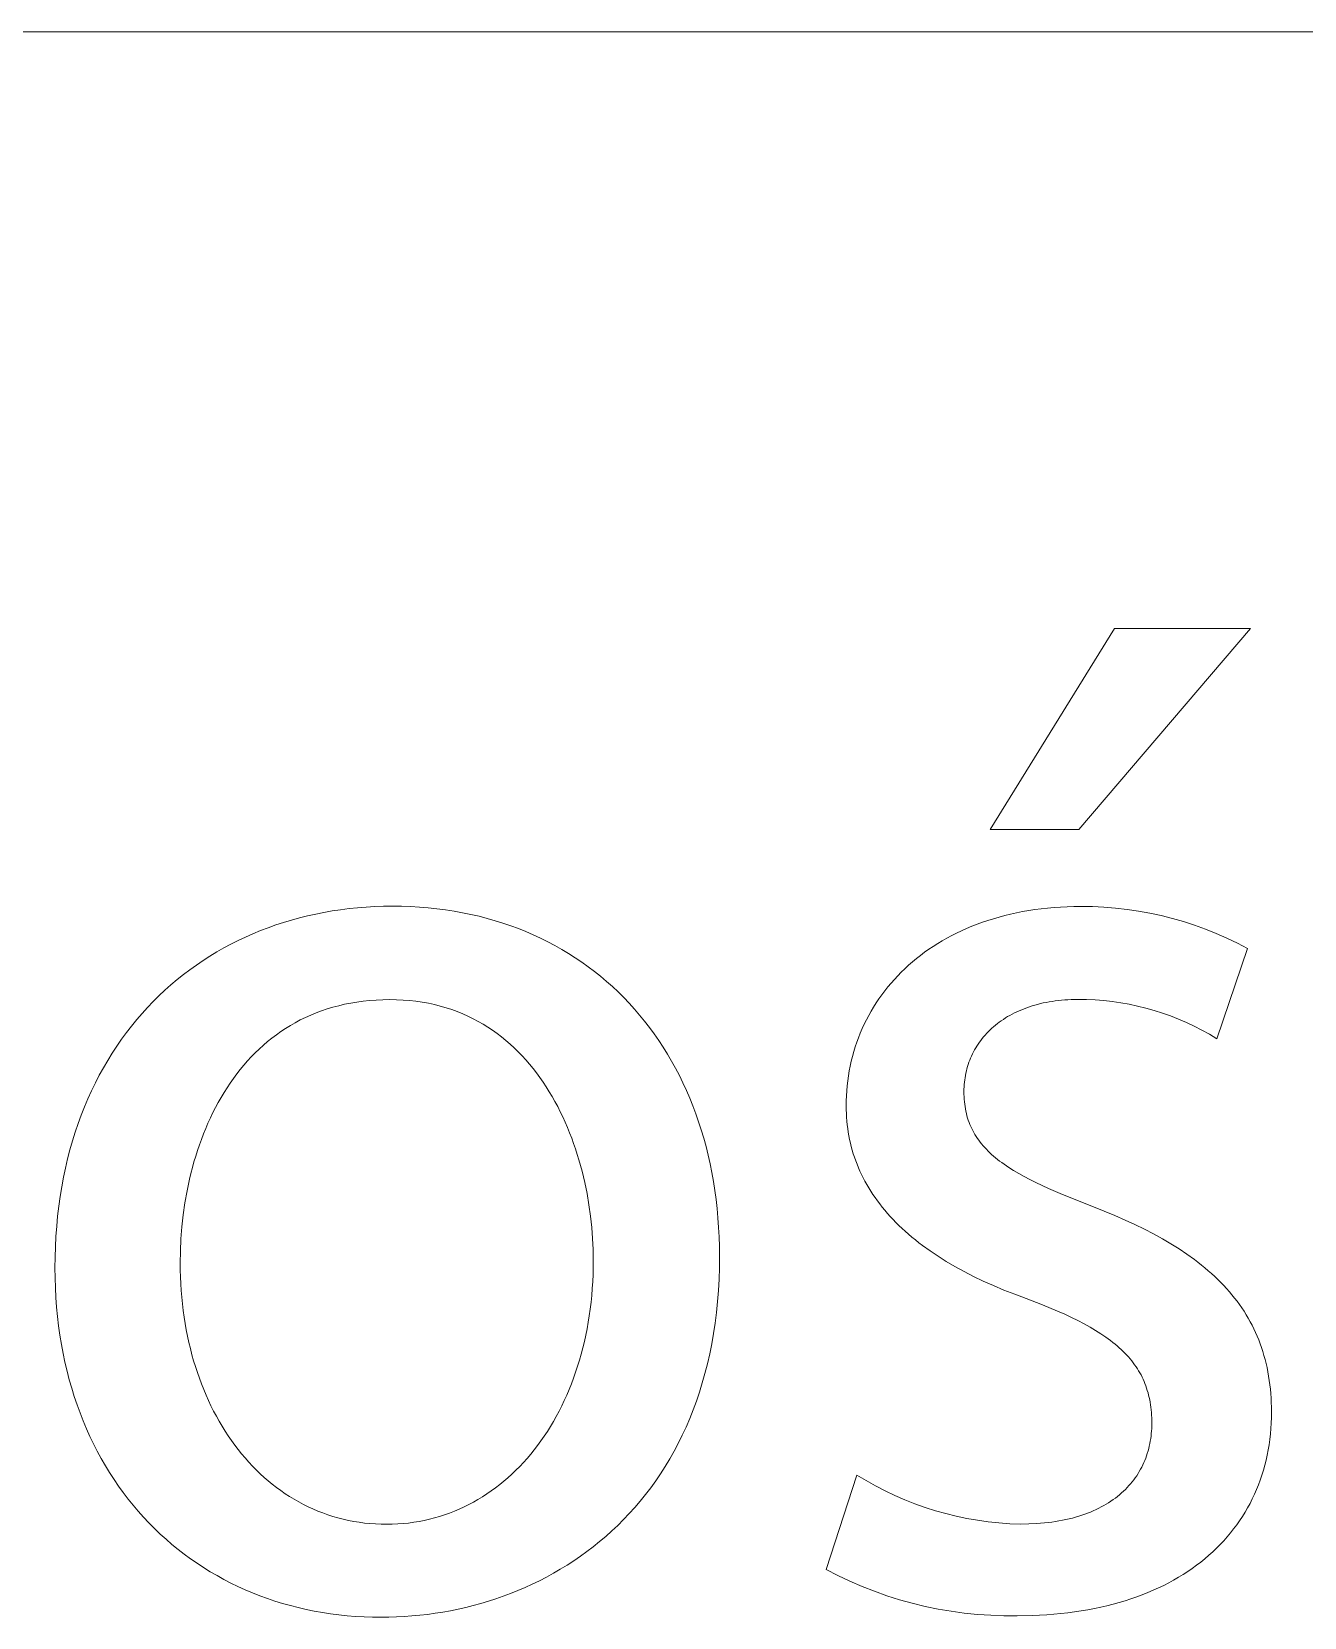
# Model space of a CAD drawing. Header units: millimetres. Extents: x -1519 to 3497, y -297 to 3208.
# Drawn here: x 2236.3 to 2281.8, y -213.3 to -156.6 of the extents above; entities that cross this region are included whole.
import ezdxf

# ---------------------------------------------------------------- set-up
doc = ezdxf.new("R2010")
doc.units = ezdxf.units.MM
doc.header["$MEASUREMENT"] = 0
doc.layers.add('Domyślny', color=7, linetype='Continuous', true_color=0x000000)

msp = doc.modelspace()

# ---------------------------------------------------------------- linework, layer by layer
at = {"layer": 'Domyślny', "color": 18, "lineweight": 15, "true_color": 0x000000}
for p, q in [((1601.477, -156.6), (3492.387, -156.6)), ((2270.571, -185.118), (2275.015, -177.936)), ((2279.876, -177.936), (2273.745, -185.118)), ((2275.015, -177.936), (2279.876, -177.936)), ((2273.745, -185.118), (2270.571, -185.118)), ((2246.175, -188.209), (2246.467, -188.144)), ((2246.467, -188.144), (2246.761, -188.085)), ((2246.761, -188.085), (2247.058, -188.034)), ((2247.058, -188.034), (2247.358, -187.989)), ((2247.358, -187.989), (2247.66, -187.951)), ((2247.66, -187.951), (2247.965, -187.92)), ((2247.965, -187.92), (2248.272, -187.896)), ((2248.272, -187.896), (2248.582, -187.878)), ((2248.582, -187.878), (2248.894, -187.868)), ((2248.894, -187.868), (2249.207, -187.864)), ((2249.207, -187.864), (2249.533, -187.868)), ((2249.533, -187.868), (2249.855, -187.879)), ((2249.855, -187.879), (2250.174, -187.897)), ((2250.174, -187.897), (2250.489, -187.923)), ((2250.489, -187.923), (2250.801, -187.956)), ((2250.801, -187.956), (2251.109, -187.996)), ((2251.109, -187.996), (2251.414, -188.043)), ((2251.414, -188.043), (2251.714, -188.097)), ((2251.714, -188.097), (2252.011, -188.158)), ((2252.011, -188.158), (2252.304, -188.226)), ((2270.892, -188.252), (2271.097, -188.198)), ((2271.097, -188.198), (2271.305, -188.147)), ((2271.305, -188.147), (2271.517, -188.101)), ((2271.517, -188.101), (2271.732, -188.059)), ((2271.732, -188.059), (2271.951, -188.02)), ((2271.951, -188.02), (2272.172, -187.987)), ((2272.172, -187.987), (2272.397, -187.957)), ((2272.397, -187.957), (2272.625, -187.932)), ((2272.625, -187.932), (2272.856, -187.911)), ((2272.856, -187.911), (2273.091, -187.895)), ((2273.091, -187.895), (2273.328, -187.884)), ((2273.328, -187.884), (2273.568, -187.877)), ((2273.568, -187.877), (2273.812, -187.874)), ((2273.812, -187.874), (2274.226, -187.879)), ((2274.226, -187.879), (2274.64, -187.898)), ((2274.64, -187.898), (2275.053, -187.931)), ((2275.053, -187.931), (2275.465, -187.977)), ((2275.465, -187.977), (2275.875, -188.038)), ((2275.875, -188.038), (2276.283, -188.112)), ((2276.283, -188.112), (2276.688, -188.2)), ((2276.688, -188.2), (2277.089, -188.301)), ((2244.221, -188.849), (2244.49, -188.738)), ((2244.49, -188.738), (2244.763, -188.634)), ((2244.763, -188.634), (2245.039, -188.535)), ((2245.039, -188.535), (2245.318, -188.444)), ((2245.318, -188.444), (2245.601, -188.359)), ((2245.601, -188.359), (2245.886, -188.281)), ((2245.886, -188.281), (2246.175, -188.209)), ((2252.304, -188.226), (2252.594, -188.3)), ((2252.594, -188.3), (2252.879, -188.382)), ((2252.879, -188.382), (2253.16, -188.47)), ((2253.16, -188.47), (2253.438, -188.565)), ((2253.438, -188.565), (2253.711, -188.666)), ((2253.711, -188.666), (2253.98, -188.774)), ((2269.373, -188.826), (2269.55, -188.741)), ((2269.55, -188.741), (2269.732, -188.66)), ((2269.732, -188.66), (2269.916, -188.583)), ((2269.916, -188.583), (2270.105, -188.509)), ((2270.105, -188.509), (2270.296, -188.439)), ((2270.296, -188.439), (2270.491, -188.373)), ((2270.491, -188.373), (2270.69, -188.311)), ((2270.69, -188.311), (2270.892, -188.252)), ((2277.089, -188.301), (2277.487, -188.416)), ((2277.487, -188.416), (2277.881, -188.544)), ((2277.881, -188.544), (2278.271, -188.685)), ((2278.271, -188.685), (2278.656, -188.839)), ((2243.18, -189.358), (2243.435, -189.221)), ((2243.435, -189.221), (2243.693, -189.091)), ((2243.693, -189.091), (2243.955, -188.967)), ((2243.955, -188.967), (2244.221, -188.849)), ((2253.98, -188.774), (2254.245, -188.888)), ((2254.245, -188.888), (2254.505, -189.009)), ((2254.505, -189.009), (2254.761, -189.136)), ((2254.761, -189.136), (2255.013, -189.269)), ((2255.013, -189.269), (2255.26, -189.408)), ((2268.382, -189.405), (2268.538, -189.3)), ((2268.538, -189.3), (2268.698, -189.199)), ((2268.698, -189.199), (2268.861, -189.1)), ((2268.861, -189.1), (2269.028, -189.006)), ((2269.028, -189.006), (2269.199, -188.914)), ((2269.199, -188.914), (2269.373, -188.826)), ((2278.656, -188.839), (2279.035, -189.006)), ((2279.035, -189.006), (2279.408, -189.186)), ((2279.408, -189.186), (2279.775, -189.378)), ((2242.202, -189.968), (2242.44, -189.806)), ((2242.44, -189.806), (2242.683, -189.65)), ((2242.683, -189.65), (2242.929, -189.501)), ((2242.929, -189.501), (2243.18, -189.358)), ((2255.26, -189.408), (2255.503, -189.554)), ((2255.503, -189.554), (2255.742, -189.705)), ((2255.742, -189.705), (2255.975, -189.863)), ((2255.975, -189.863), (2256.204, -190.027)), ((2267.659, -189.975), (2267.796, -189.855)), ((2267.796, -189.855), (2267.937, -189.738)), ((2267.937, -189.738), (2268.082, -189.624)), ((2268.082, -189.624), (2268.23, -189.513)), ((2268.23, -189.513), (2268.382, -189.405)), ((2279.775, -189.378), (2278.673, -192.602)), ((2241.513, -190.49), (2241.738, -190.31)), ((2241.738, -190.31), (2241.968, -190.136)), ((2241.968, -190.136), (2242.202, -189.968)), ((2256.204, -190.027), (2256.429, -190.196)), ((2256.429, -190.196), (2256.648, -190.371)), ((2256.648, -190.371), (2256.863, -190.552)), ((2267.149, -190.483), (2267.27, -190.352)), ((2267.27, -190.352), (2267.396, -190.223)), ((2267.396, -190.223), (2267.525, -190.098)), ((2267.525, -190.098), (2267.659, -189.975)), ((2240.865, -191.067), (2241.077, -190.869)), ((2241.077, -190.869), (2241.293, -190.676)), ((2241.293, -190.676), (2241.513, -190.49)), ((2256.863, -190.552), (2257.072, -190.739)), ((2257.072, -190.739), (2257.277, -190.931)), ((2257.277, -190.931), (2257.477, -191.129)), ((2266.599, -191.176), (2266.701, -191.032)), ((2266.701, -191.032), (2266.807, -190.891)), ((2266.807, -190.891), (2266.917, -190.752)), ((2266.917, -190.752), (2267.031, -190.616)), ((2267.031, -190.616), (2267.149, -190.483)), ((2240.261, -191.699), (2240.458, -191.482)), ((2240.458, -191.482), (2240.659, -191.272)), ((2240.659, -191.272), (2240.865, -191.067)), ((2246.877, -191.538), (2246.677, -191.606)), ((2247.081, -191.477), (2246.877, -191.538)), ((2247.289, -191.421), (2247.081, -191.477)), ((2247.502, -191.371), (2247.289, -191.421)), ((2247.718, -191.328), (2247.502, -191.371)), ((2247.939, -191.291), (2247.718, -191.328)), ((2248.164, -191.26), (2247.939, -191.291)), ((2248.393, -191.236), (2248.164, -191.26)), ((2248.627, -191.219), (2248.393, -191.236)), ((2248.865, -191.209), (2248.627, -191.219)), ((2249.107, -191.205), (2248.865, -191.209)), ((2249.35, -191.209), (2249.107, -191.205)), ((2249.588, -191.22), (2249.35, -191.209)), ((2249.821, -191.239), (2249.588, -191.22)), ((2250.05, -191.265), (2249.821, -191.239)), ((2250.275, -191.297), (2250.05, -191.265)), ((2250.495, -191.337), (2250.275, -191.297)), ((2250.71, -191.384), (2250.495, -191.337)), ((2250.921, -191.437), (2250.71, -191.384)), ((2251.128, -191.497), (2250.921, -191.437)), ((2251.33, -191.563), (2251.128, -191.497)), ((2251.527, -191.635), (2251.33, -191.563)), ((2257.477, -191.129), (2257.672, -191.332)), ((2257.672, -191.332), (2257.862, -191.541)), ((2257.862, -191.541), (2258.046, -191.755)), ((2266.318, -191.621), (2266.408, -191.47)), ((2266.408, -191.47), (2266.502, -191.322)), ((2266.502, -191.322), (2266.599, -191.176)), ((2271.612, -191.602), (2271.525, -191.641)), ((2271.7, -191.564), (2271.612, -191.602)), ((2271.79, -191.528), (2271.7, -191.564)), ((2271.882, -191.494), (2271.79, -191.528)), ((2271.976, -191.461), (2271.882, -191.494)), ((2272.071, -191.43), (2271.976, -191.461)), ((2272.168, -191.401), (2272.071, -191.43)), ((2272.267, -191.374), (2272.168, -191.401)), ((2272.368, -191.349), (2272.267, -191.374)), ((2272.471, -191.325), (2272.368, -191.349)), ((2272.575, -191.304), (2272.471, -191.325)), ((2272.681, -191.284), (2272.575, -191.304)), ((2272.789, -191.266), (2272.681, -191.284)), ((2272.898, -191.251), (2272.789, -191.266)), ((2273.009, -191.237), (2272.898, -191.251)), ((2273.122, -191.225), (2273.009, -191.237)), ((2273.237, -191.216), (2273.122, -191.225)), ((2273.353, -191.208), (2273.237, -191.216)), ((2273.471, -191.203), (2273.353, -191.208)), ((2273.59, -191.199), (2273.471, -191.203)), ((2273.712, -191.198), (2273.59, -191.199)), ((2274.019, -191.202), (2273.712, -191.198)), ((2274.326, -191.215), (2274.019, -191.202)), ((2274.632, -191.239), (2274.326, -191.215)), ((2274.938, -191.273), (2274.632, -191.239)), ((2275.242, -191.317), (2274.938, -191.273)), ((2275.545, -191.371), (2275.242, -191.317)), ((2275.845, -191.434), (2275.545, -191.371)), ((2276.143, -191.508), (2275.845, -191.434)), ((2276.439, -191.592), (2276.143, -191.508)), ((2276.732, -191.685), (2276.439, -191.592)), ((2239.703, -192.383), (2239.883, -192.149)), ((2239.883, -192.149), (2240.07, -191.921)), ((2240.07, -191.921), (2240.261, -191.699)), ((2245.564, -192.129), (2245.393, -192.235)), ((2245.739, -192.029), (2245.564, -192.129)), ((2245.918, -191.933), (2245.739, -192.029)), ((2246.102, -191.843), (2245.918, -191.933)), ((2246.29, -191.759), (2246.102, -191.843)), ((2246.481, -191.679), (2246.29, -191.759)), ((2246.677, -191.606), (2246.481, -191.679)), ((2251.721, -191.713), (2251.527, -191.635)), ((2251.91, -191.797), (2251.721, -191.713)), ((2252.094, -191.887), (2251.91, -191.797)), ((2252.275, -191.983), (2252.094, -191.887)), ((2252.451, -192.084), (2252.275, -191.983)), ((2252.623, -192.19), (2252.451, -192.084)), ((2258.046, -191.755), (2258.225, -191.975)), ((2258.225, -191.975), (2258.399, -192.2)), ((2266.002, -192.243), (2266.075, -192.085)), ((2266.075, -192.085), (2266.152, -191.928)), ((2266.152, -191.928), (2266.233, -191.773)), ((2266.233, -191.773), (2266.318, -191.621)), ((2270.763, -192.118), (2270.697, -192.173)), ((2270.831, -192.064), (2270.763, -192.118)), ((2270.9, -192.011), (2270.831, -192.064)), ((2270.972, -191.96), (2270.9, -192.011)), ((2271.045, -191.91), (2270.972, -191.96)), ((2271.121, -191.861), (2271.045, -191.91)), ((2271.198, -191.814), (2271.121, -191.861)), ((2271.277, -191.768), (2271.198, -191.814)), ((2271.358, -191.724), (2271.277, -191.768)), ((2271.441, -191.682), (2271.358, -191.724)), ((2271.525, -191.641), (2271.441, -191.682)), ((2277.021, -191.788), (2276.732, -191.685)), ((2277.307, -191.901), (2277.021, -191.788)), ((2277.589, -192.023), (2277.307, -191.901)), ((2277.867, -192.154), (2277.589, -192.023)), ((2278.141, -192.294), (2277.867, -192.154)), ((2239.357, -192.869), (2239.527, -192.623)), ((2239.527, -192.623), (2239.703, -192.383)), ((2244.748, -192.707), (2244.596, -192.836)), ((2244.903, -192.582), (2244.748, -192.707)), ((2245.062, -192.462), (2244.903, -192.582)), ((2245.225, -192.346), (2245.062, -192.462)), ((2245.393, -192.235), (2245.225, -192.346)), ((2252.79, -192.301), (2252.623, -192.19)), ((2252.954, -192.418), (2252.79, -192.301)), ((2253.113, -192.539), (2252.954, -192.418)), ((2253.268, -192.665), (2253.113, -192.539)), ((2253.419, -192.796), (2253.268, -192.665)), ((2258.399, -192.2), (2258.568, -192.43)), ((2258.568, -192.43), (2258.731, -192.665)), ((2258.731, -192.665), (2258.889, -192.905)), ((2265.753, -192.897), (2265.808, -192.731)), ((2265.808, -192.731), (2265.869, -192.567)), ((2265.869, -192.567), (2265.933, -192.404)), ((2265.933, -192.404), (2266.002, -192.243)), ((2270.19, -192.729), (2270.144, -192.796)), ((2270.239, -192.662), (2270.19, -192.729)), ((2270.289, -192.597), (2270.239, -192.662)), ((2270.341, -192.533), (2270.289, -192.597)), ((2270.396, -192.47), (2270.341, -192.533)), ((2270.452, -192.408), (2270.396, -192.47)), ((2270.51, -192.348), (2270.452, -192.408)), ((2270.571, -192.288), (2270.51, -192.348)), ((2270.633, -192.23), (2270.571, -192.288)), ((2270.697, -192.173), (2270.633, -192.23)), ((2278.409, -192.443), (2278.141, -192.294)), ((2278.673, -192.602), (2278.409, -192.443)), ((2239.034, -193.377), (2239.192, -193.12)), ((2239.192, -193.12), (2239.357, -192.869)), ((2244.166, -193.251), (2244.031, -193.397)), ((2244.306, -193.109), (2244.166, -193.251)), ((2244.449, -192.97), (2244.306, -193.109)), ((2244.596, -192.836), (2244.449, -192.97)), ((2253.566, -192.931), (2253.419, -192.796)), ((2253.709, -193.071), (2253.566, -192.931)), ((2253.848, -193.214), (2253.709, -193.071)), ((2253.983, -193.362), (2253.848, -193.214)), ((2258.889, -192.905), (2259.041, -193.15)), ((2259.041, -193.15), (2259.188, -193.4)), ((2265.611, -193.406), (2265.654, -193.235)), ((2265.654, -193.235), (2265.701, -193.065)), ((2265.701, -193.065), (2265.753, -192.897)), ((2269.874, -193.295), (2269.844, -193.37)), ((2269.906, -193.221), (2269.874, -193.295)), ((2269.941, -193.148), (2269.906, -193.221)), ((2269.977, -193.076), (2269.941, -193.148)), ((2270.016, -193.004), (2269.977, -193.076)), ((2270.057, -192.934), (2270.016, -193.004)), ((2270.099, -192.864), (2270.057, -192.934)), ((2270.144, -192.796), (2270.099, -192.864)), ((2238.733, -193.908), (2238.88, -193.64)), ((2238.88, -193.64), (2239.034, -193.377)), ((2243.647, -193.86), (2243.527, -194.022)), ((2243.771, -193.702), (2243.647, -193.86)), ((2243.899, -193.548), (2243.771, -193.702)), ((2244.031, -193.397), (2243.899, -193.548)), ((2254.114, -193.514), (2253.983, -193.362)), ((2254.24, -193.669), (2254.114, -193.514)), ((2254.363, -193.828), (2254.24, -193.669)), ((2254.483, -193.99), (2254.363, -193.828)), ((2259.188, -193.4), (2259.329, -193.655)), ((2259.329, -193.655), (2259.465, -193.915)), ((2265.509, -193.928), (2265.539, -193.752)), ((2265.539, -193.752), (2265.573, -193.578)), ((2265.573, -193.578), (2265.611, -193.406)), ((2269.704, -193.834), (2269.688, -193.914)), ((2269.722, -193.755), (2269.704, -193.834)), ((2269.742, -193.677), (2269.722, -193.755)), ((2269.765, -193.599), (2269.742, -193.677)), ((2269.789, -193.522), (2269.765, -193.599)), ((2269.815, -193.445), (2269.789, -193.522)), ((2269.844, -193.37), (2269.815, -193.445)), ((2238.456, -194.462), (2238.592, -194.182)), ((2238.592, -194.182), (2238.733, -193.908)), ((2243.299, -194.355), (2243.19, -194.527)), ((2243.411, -194.187), (2243.299, -194.355)), ((2243.527, -194.022), (2243.411, -194.187)), ((2254.598, -194.156), (2254.483, -193.99)), ((2254.709, -194.325), (2254.598, -194.156)), ((2254.817, -194.496), (2254.709, -194.325)), ((2259.465, -193.915), (2259.594, -194.18)), ((2259.594, -194.18), (2259.718, -194.449)), ((2265.447, -194.462), (2265.463, -194.283)), ((2265.463, -194.283), (2265.484, -194.105)), ((2265.484, -194.105), (2265.509, -193.928)), ((2269.637, -194.405), (2269.636, -194.489)), ((2269.64, -194.322), (2269.637, -194.405)), ((2269.646, -194.24), (2269.64, -194.322)), ((2269.653, -194.158), (2269.646, -194.24)), ((2269.663, -194.076), (2269.653, -194.158)), ((2269.675, -193.995), (2269.663, -194.076)), ((2269.688, -193.914), (2269.675, -193.995)), ((2238.204, -195.038), (2238.327, -194.747)), ((2238.327, -194.747), (2238.456, -194.462)), ((2242.984, -194.88), (2242.887, -195.06)), ((2243.085, -194.702), (2242.984, -194.88)), ((2243.19, -194.527), (2243.085, -194.702)), ((2254.92, -194.671), (2254.817, -194.496)), ((2255.02, -194.848), (2254.92, -194.671)), ((2255.116, -195.028), (2255.02, -194.848)), ((2259.718, -194.449), (2259.836, -194.723)), ((2259.836, -194.723), (2259.949, -195.002)), ((2259.949, -195.002), (2260.055, -195.285)), ((2265.427, -195.007), (2265.429, -194.824)), ((2265.429, -194.824), (2265.436, -194.643)), ((2265.436, -194.643), (2265.447, -194.462)), ((2269.636, -194.489), (2269.637, -194.583)), ((2269.637, -194.583), (2269.64, -194.675)), ((2269.64, -194.675), (2269.646, -194.766)), ((2269.646, -194.766), (2269.653, -194.855)), ((2269.653, -194.855), (2269.663, -194.943)), ((2269.663, -194.943), (2269.675, -195.029)), ((2237.977, -195.636), (2238.087, -195.334)), ((2238.087, -195.334), (2238.204, -195.038)), ((2242.703, -195.43), (2242.617, -195.619)), ((2242.793, -195.244), (2242.703, -195.43)), ((2242.887, -195.06), (2242.793, -195.244)), ((2255.209, -195.211), (2255.116, -195.028)), ((2255.298, -195.395), (2255.209, -195.211)), ((2255.383, -195.582), (2255.298, -195.395)), ((2260.055, -195.285), (2260.155, -195.572)), ((2260.155, -195.572), (2260.249, -195.864)), ((2265.428, -195.143), (2265.427, -195.007)), ((2265.433, -195.278), (2265.428, -195.143)), ((2265.44, -195.412), (2265.433, -195.278)), ((2265.451, -195.546), (2265.44, -195.412)), ((2265.464, -195.679), (2265.451, -195.546)), ((2269.675, -195.029), (2269.689, -195.114)), ((2269.689, -195.114), (2269.705, -195.197)), ((2269.705, -195.197), (2269.724, -195.279)), ((2269.724, -195.279), (2269.745, -195.36)), ((2269.745, -195.36), (2269.767, -195.439)), ((2269.767, -195.439), (2269.793, -195.517)), ((2269.793, -195.517), (2269.82, -195.594)), ((2237.775, -196.255), (2237.873, -195.943)), ((2237.873, -195.943), (2237.977, -195.636)), ((2242.456, -196.004), (2242.381, -196.2)), ((2242.535, -195.811), (2242.456, -196.004)), ((2242.617, -195.619), (2242.535, -195.811)), ((2255.464, -195.771), (2255.383, -195.582)), ((2255.542, -195.962), (2255.464, -195.771)), ((2255.616, -196.154), (2255.542, -195.962)), ((2260.249, -195.864), (2260.337, -196.16)), ((2265.481, -195.811), (2265.464, -195.679)), ((2265.501, -195.943), (2265.481, -195.811)), ((2265.524, -196.073), (2265.501, -195.943)), ((2265.549, -196.203), (2265.524, -196.073)), ((2269.82, -195.594), (2269.849, -195.67)), ((2269.849, -195.67), (2269.881, -195.744)), ((2269.881, -195.744), (2269.915, -195.817)), ((2269.915, -195.817), (2269.951, -195.889)), ((2269.951, -195.889), (2269.99, -195.96)), ((2269.99, -195.96), (2270.03, -196.03)), ((2270.03, -196.03), (2270.073, -196.099)), ((2270.073, -196.099), (2270.119, -196.167)), ((2237.601, -196.896), (2237.685, -196.573)), ((2237.685, -196.573), (2237.775, -196.255)), ((2242.242, -196.598), (2242.178, -196.8)), ((2242.31, -196.398), (2242.242, -196.598)), ((2242.381, -196.2), (2242.31, -196.398)), ((2255.687, -196.348), (2255.616, -196.154)), ((2255.754, -196.543), (2255.687, -196.348)), ((2255.817, -196.74), (2255.754, -196.543)), ((2260.337, -196.16), (2260.419, -196.461)), ((2260.419, -196.461), (2260.495, -196.765)), ((2265.578, -196.332), (2265.549, -196.203)), ((2265.61, -196.461), (2265.578, -196.332)), ((2265.645, -196.588), (2265.61, -196.461)), ((2265.683, -196.715), (2265.645, -196.588)), ((2270.119, -196.167), (2270.166, -196.234)), ((2270.166, -196.234), (2270.216, -196.3)), ((2270.216, -196.3), (2270.268, -196.366)), ((2270.268, -196.366), (2270.322, -196.43)), ((2270.322, -196.43), (2270.378, -196.493)), ((2270.378, -196.493), (2270.437, -196.556)), ((2270.437, -196.556), (2270.498, -196.618)), ((2270.498, -196.618), (2270.562, -196.679)), ((2270.562, -196.679), (2270.627, -196.74)), ((2237.453, -197.558), (2237.523, -197.225)), ((2237.523, -197.225), (2237.601, -196.896)), ((2242.06, -197.209), (2242.007, -197.416)), ((2242.117, -197.004), (2242.06, -197.209)), ((2242.178, -196.8), (2242.117, -197.004)), ((2255.877, -196.938), (2255.817, -196.74)), ((2255.987, -197.336), (2255.877, -196.938)), ((2260.495, -196.765), (2260.564, -197.074)), ((2260.564, -197.074), (2260.627, -197.387)), ((2265.724, -196.841), (2265.683, -196.715)), ((2265.769, -196.966), (2265.724, -196.841)), ((2265.816, -197.09), (2265.769, -196.966)), ((2265.867, -197.213), (2265.816, -197.09)), ((2265.92, -197.336), (2265.867, -197.213)), ((2270.627, -196.74), (2270.695, -196.8)), ((2270.695, -196.8), (2270.766, -196.859)), ((2270.766, -196.859), (2270.838, -196.918)), ((2270.838, -196.918), (2270.913, -196.976)), ((2270.913, -196.976), (2270.99, -197.033)), ((2270.99, -197.033), (2271.07, -197.09)), ((2271.07, -197.09), (2271.236, -197.203)), ((2271.236, -197.203), (2271.412, -197.314)), ((2237.39, -197.897), (2237.453, -197.558)), ((2241.957, -197.624), (2241.868, -198.045)), ((2242.007, -197.416), (2241.957, -197.624)), ((2256.083, -197.737), (2255.987, -197.336)), ((2256.166, -198.14), (2256.083, -197.737)), ((2260.627, -197.387), (2260.684, -197.704)), ((2260.684, -197.704), (2260.734, -198.025)), ((2265.977, -197.457), (2265.92, -197.336)), ((2266.037, -197.578), (2265.977, -197.457)), ((2266.1, -197.698), (2266.037, -197.578)), ((2266.166, -197.817), (2266.1, -197.698)), ((2266.235, -197.935), (2266.166, -197.817)), ((2271.412, -197.314), (2271.597, -197.424)), ((2271.597, -197.424), (2271.791, -197.532)), ((2271.791, -197.532), (2271.995, -197.64)), ((2271.995, -197.64), (2272.208, -197.747)), ((2272.208, -197.747), (2272.664, -197.961)), ((2237.285, -198.591), (2237.334, -198.241)), ((2237.334, -198.241), (2237.39, -197.897)), ((2241.868, -198.045), (2241.793, -198.469)), ((2256.235, -198.543), (2256.166, -198.14)), ((2260.734, -198.025), (2260.778, -198.349)), ((2260.778, -198.349), (2260.815, -198.678)), ((2266.308, -198.052), (2266.235, -197.935)), ((2266.383, -198.168), (2266.308, -198.052)), ((2266.462, -198.284), (2266.383, -198.168)), ((2266.544, -198.398), (2266.462, -198.284)), ((2266.629, -198.511), (2266.544, -198.398)), ((2272.664, -197.961), (2273.158, -198.175)), ((2273.158, -198.175), (2274.263, -198.615)), ((2237.209, -199.305), (2237.243, -198.945)), ((2237.243, -198.945), (2237.285, -198.591)), ((2241.731, -198.898), (2241.684, -199.328)), ((2241.793, -198.469), (2241.731, -198.898)), ((2256.291, -198.946), (2256.235, -198.543)), ((2256.335, -199.346), (2256.291, -198.946)), ((2260.815, -198.678), (2260.845, -199.01)), ((2266.717, -198.624), (2266.629, -198.511)), ((2266.809, -198.735), (2266.717, -198.624)), ((2266.903, -198.846), (2266.809, -198.735)), ((2267.001, -198.955), (2266.903, -198.846)), ((2267.102, -199.064), (2267.001, -198.955)), ((2274.263, -198.615), (2274.652, -198.768)), ((2274.652, -198.768), (2275.028, -198.925)), ((2275.028, -198.925), (2275.393, -199.084)), ((2237.182, -199.669), (2237.209, -199.305)), ((2241.684, -199.328), (2241.65, -199.76)), ((2256.366, -199.744), (2256.335, -199.346)), ((2260.845, -199.01), (2260.869, -199.346)), ((2260.869, -199.346), (2260.886, -199.686)), ((2267.206, -199.171), (2267.102, -199.064)), ((2267.314, -199.278), (2267.206, -199.171)), ((2267.425, -199.383), (2267.314, -199.278)), ((2267.538, -199.488), (2267.425, -199.383)), ((2267.656, -199.591), (2267.538, -199.488)), ((2275.393, -199.084), (2275.745, -199.247)), ((2275.745, -199.247), (2276.085, -199.414)), ((2276.085, -199.414), (2276.413, -199.584)), ((2237.151, -200.413), (2237.163, -200.039)), ((2237.163, -200.039), (2237.182, -199.669)), ((2241.65, -199.76), (2241.63, -200.193)), ((2256.384, -200.138), (2256.366, -199.744)), ((2260.886, -199.686), (2260.897, -200.029)), ((2260.897, -200.029), (2260.9, -200.375)), ((2267.776, -199.694), (2267.656, -199.591)), ((2267.9, -199.795), (2267.776, -199.694)), ((2268.027, -199.895), (2267.9, -199.795)), ((2268.157, -199.995), (2268.027, -199.895)), ((2268.427, -200.19), (2268.157, -199.995)), ((2276.413, -199.584), (2276.729, -199.758)), ((2276.729, -199.758), (2277.033, -199.937)), ((2277.033, -199.937), (2277.325, -200.12)), ((2237.147, -200.793), (2237.151, -200.413)), ((2241.63, -200.193), (2241.624, -200.626)), ((2241.624, -200.626), (2241.626, -200.874)), ((2256.39, -200.526), (2256.384, -200.138)), ((2256.388, -200.782), (2256.39, -200.526)), ((2260.9, -200.375), (2260.895, -200.793)), ((2268.71, -200.381), (2268.427, -200.19)), ((2269.007, -200.567), (2268.71, -200.381)), ((2269.316, -200.749), (2269.007, -200.567)), ((2277.325, -200.12), (2277.604, -200.307)), ((2277.604, -200.307), (2277.872, -200.499)), ((2277.872, -200.499), (2278.001, -200.597)), ((2278.001, -200.597), (2278.127, -200.696)), ((2237.151, -201.15), (2237.147, -200.793)), ((2237.162, -201.503), (2237.151, -201.15)), ((2241.626, -200.874), (2241.633, -201.12)), ((2241.633, -201.12), (2241.644, -201.364)), ((2256.369, -201.286), (2256.381, -201.035)), ((2256.381, -201.035), (2256.388, -200.782)), ((2260.882, -201.203), (2260.86, -201.606)), ((2260.895, -200.793), (2260.882, -201.203)), ((2269.639, -200.926), (2269.316, -200.749)), ((2269.975, -201.099), (2269.639, -200.926)), ((2270.325, -201.266), (2269.975, -201.099)), ((2278.127, -200.696), (2278.249, -200.796)), ((2278.249, -200.796), (2278.369, -200.898)), ((2278.369, -200.898), (2278.486, -201.001)), ((2278.486, -201.001), (2278.6, -201.105)), ((2278.6, -201.105), (2278.71, -201.211)), ((2278.71, -201.211), (2278.818, -201.318)), ((2237.18, -201.852), (2237.162, -201.503)), ((2241.644, -201.364), (2241.659, -201.606)), ((2241.659, -201.606), (2241.679, -201.846)), ((2256.308, -202.025), (2256.333, -201.781)), ((2256.333, -201.781), (2256.353, -201.535)), ((2256.353, -201.535), (2256.369, -201.286)), ((2260.86, -201.606), (2260.829, -202.001)), ((2270.688, -201.429), (2270.325, -201.266)), ((2271.064, -201.587), (2270.688, -201.429)), ((2271.454, -201.741), (2271.064, -201.587)), ((2271.858, -201.889), (2271.454, -201.741)), ((2278.818, -201.318), (2278.922, -201.426)), ((2278.922, -201.426), (2279.024, -201.536)), ((2279.024, -201.536), (2279.122, -201.647)), ((2279.122, -201.647), (2279.217, -201.76)), ((2279.217, -201.76), (2279.309, -201.874)), ((2237.206, -202.197), (2237.18, -201.852)), ((2237.238, -202.537), (2237.206, -202.197)), ((2241.679, -201.846), (2241.703, -202.084)), ((2241.703, -202.084), (2241.731, -202.319)), ((2241.731, -202.319), (2241.764, -202.552)), ((2256.245, -202.504), (2256.279, -202.266)), ((2256.279, -202.266), (2256.308, -202.025)), ((2260.829, -202.001), (2260.789, -202.39)), ((2272.445, -202.114), (2271.858, -201.889)), ((2272.986, -202.339), (2272.445, -202.114)), ((2273.239, -202.453), (2272.986, -202.339)), ((2279.309, -201.874), (2279.398, -201.99)), ((2279.398, -201.99), (2279.484, -202.108)), ((2279.484, -202.108), (2279.567, -202.227)), ((2279.567, -202.227), (2279.647, -202.347)), ((2279.647, -202.347), (2279.723, -202.469)), ((2237.278, -202.873), (2237.238, -202.537)), ((2237.325, -203.204), (2237.278, -202.873)), ((2241.764, -202.552), (2241.8, -202.783)), ((2241.8, -202.783), (2241.841, -203.011)), ((2256.166, -202.973), (2256.208, -202.74)), ((2256.208, -202.74), (2256.245, -202.504)), ((2260.741, -202.77), (2260.685, -203.144)), ((2260.789, -202.39), (2260.741, -202.77)), ((2273.482, -202.567), (2273.239, -202.453)), ((2273.713, -202.681), (2273.482, -202.567)), ((2273.934, -202.797), (2273.713, -202.681)), ((2274.144, -202.914), (2273.934, -202.797)), ((2274.343, -203.032), (2274.144, -202.914)), ((2279.723, -202.469), (2279.797, -202.593)), ((2279.797, -202.593), (2279.867, -202.719)), ((2279.867, -202.719), (2279.935, -202.846)), ((2279.935, -202.846), (2279.999, -202.975)), ((2237.378, -203.531), (2237.325, -203.204)), ((2241.841, -203.011), (2241.886, -203.237)), ((2241.886, -203.237), (2241.934, -203.46)), ((2241.934, -203.46), (2241.987, -203.681)), ((2256.015, -203.656), (2256.069, -203.431)), ((2256.069, -203.431), (2256.12, -203.204)), ((2256.12, -203.204), (2256.166, -202.973)), ((2260.685, -203.144), (2260.621, -203.51)), ((2274.532, -203.152), (2274.343, -203.032)), ((2274.711, -203.274), (2274.532, -203.152)), ((2274.796, -203.335), (2274.711, -203.274)), ((2274.879, -203.397), (2274.796, -203.335)), ((2274.96, -203.459), (2274.879, -203.397)), ((2275.038, -203.523), (2274.96, -203.459)), ((2279.999, -202.975), (2280.06, -203.105)), ((2280.06, -203.105), (2280.118, -203.238)), ((2280.118, -203.238), (2280.173, -203.372)), ((2280.173, -203.372), (2280.225, -203.508)), ((2280.225, -203.508), (2280.273, -203.646)), ((2237.438, -203.854), (2237.378, -203.531)), ((2237.505, -204.171), (2237.438, -203.854)), ((2241.987, -203.681), (2242.044, -203.899)), ((2242.044, -203.899), (2242.104, -204.114)), ((2255.894, -204.096), (2255.957, -203.878)), ((2255.957, -203.878), (2256.015, -203.656)), ((2260.549, -203.87), (2260.469, -204.222)), ((2260.621, -203.51), (2260.549, -203.87)), ((2275.114, -203.586), (2275.038, -203.523)), ((2275.187, -203.65), (2275.114, -203.586)), ((2275.257, -203.715), (2275.187, -203.65)), ((2275.326, -203.781), (2275.257, -203.715)), ((2275.392, -203.847), (2275.326, -203.781)), ((2275.455, -203.913), (2275.392, -203.847)), ((2275.517, -203.981), (2275.455, -203.913)), ((2275.575, -204.049), (2275.517, -203.981)), ((2275.632, -204.118), (2275.575, -204.049)), ((2280.273, -203.646), (2280.319, -203.785)), ((2280.319, -203.785), (2280.361, -203.927)), ((2280.361, -203.927), (2280.401, -204.07)), ((2280.401, -204.07), (2280.437, -204.216)), ((2237.579, -204.485), (2237.505, -204.171)), ((2237.659, -204.793), (2237.579, -204.485)), ((2242.104, -204.114), (2242.169, -204.326)), ((2242.169, -204.326), (2242.237, -204.535)), ((2242.237, -204.535), (2242.309, -204.742)), ((2255.684, -204.734), (2255.758, -204.524)), ((2255.758, -204.524), (2255.828, -204.312)), ((2255.828, -204.312), (2255.894, -204.096)), ((2260.381, -204.566), (2260.286, -204.904)), ((2260.469, -204.222), (2260.381, -204.566)), ((2275.686, -204.188), (2275.632, -204.118)), ((2275.738, -204.258), (2275.686, -204.188)), ((2275.788, -204.33), (2275.738, -204.258)), ((2275.836, -204.402), (2275.788, -204.33)), ((2275.881, -204.475), (2275.836, -204.402)), ((2275.924, -204.549), (2275.881, -204.475)), ((2275.965, -204.624), (2275.924, -204.549)), ((2276.004, -204.7), (2275.965, -204.624)), ((2280.437, -204.216), (2280.47, -204.363)), ((2280.47, -204.363), (2280.5, -204.512)), ((2280.5, -204.512), (2280.526, -204.663)), ((2237.746, -205.097), (2237.659, -204.793)), ((2237.839, -205.396), (2237.746, -205.097)), ((2242.309, -204.742), (2242.385, -204.945)), ((2242.385, -204.945), (2242.465, -205.145)), ((2242.465, -205.145), (2242.548, -205.343)), ((2255.44, -205.342), (2255.525, -205.142)), ((2255.525, -205.142), (2255.607, -204.94)), ((2255.607, -204.94), (2255.684, -204.734)), ((2260.286, -204.904), (2260.184, -205.235)), ((2276.04, -204.777), (2276.004, -204.7)), ((2276.075, -204.854), (2276.04, -204.777)), ((2276.107, -204.933), (2276.075, -204.854)), ((2276.137, -205.013), (2276.107, -204.933)), ((2276.165, -205.094), (2276.137, -205.013)), ((2276.191, -205.176), (2276.165, -205.094)), ((2276.215, -205.259), (2276.191, -205.176)), ((2280.526, -204.663), (2280.55, -204.817)), ((2280.55, -204.817), (2280.57, -204.972)), ((2280.57, -204.972), (2280.588, -205.129)), ((2280.588, -205.129), (2280.602, -205.289)), ((2237.938, -205.69), (2237.839, -205.396)), ((2238.043, -205.98), (2237.938, -205.69)), ((2242.548, -205.343), (2242.635, -205.537)), ((2242.635, -205.537), (2242.725, -205.727)), ((2242.725, -205.727), (2242.819, -205.915)), ((2255.164, -205.92), (2255.259, -205.731)), ((2255.259, -205.731), (2255.352, -205.538)), ((2255.352, -205.538), (2255.44, -205.342)), ((2260.075, -205.558), (2259.958, -205.875)), ((2260.184, -205.235), (2260.075, -205.558)), ((2276.237, -205.343), (2276.215, -205.259)), ((2276.257, -205.428), (2276.237, -205.343)), ((2276.276, -205.515), (2276.257, -205.428)), ((2276.292, -205.602), (2276.276, -205.515)), ((2276.306, -205.691), (2276.292, -205.602)), ((2276.318, -205.781), (2276.306, -205.691)), ((2280.602, -205.289), (2280.613, -205.45)), ((2280.613, -205.45), (2280.621, -205.614)), ((2280.621, -205.614), (2280.626, -205.78)), ((2238.155, -206.264), (2238.043, -205.98)), ((2238.273, -206.544), (2238.155, -206.264)), ((2242.819, -205.915), (2242.916, -206.099)), ((2242.916, -206.099), (2243.017, -206.279)), ((2243.017, -206.279), (2243.122, -206.456)), ((2254.856, -206.465), (2254.962, -206.287)), ((2254.962, -206.287), (2255.065, -206.105)), ((2255.065, -206.105), (2255.164, -205.92)), ((2259.835, -206.184), (2259.705, -206.487)), ((2259.958, -205.875), (2259.835, -206.184)), ((2276.328, -205.872), (2276.318, -205.781)), ((2276.336, -205.965), (2276.328, -205.872)), ((2276.343, -206.059), (2276.336, -205.965)), ((2276.347, -206.154), (2276.343, -206.059)), ((2276.35, -206.251), (2276.347, -206.154)), ((2276.351, -206.349), (2276.35, -206.251)), ((2280.625, -206.147), (2280.618, -206.345)), ((2280.627, -205.948), (2280.625, -206.147)), ((2280.626, -205.78), (2280.627, -205.948)), ((2238.396, -206.819), (2238.273, -206.544)), ((2238.526, -207.088), (2238.396, -206.819)), ((2243.122, -206.456), (2243.229, -206.63)), ((2243.229, -206.63), (2243.34, -206.8)), ((2243.34, -206.8), (2243.455, -206.966)), ((2254.518, -206.977), (2254.634, -206.81)), ((2254.634, -206.81), (2254.747, -206.64)), ((2254.747, -206.64), (2254.856, -206.465)), ((2259.568, -206.782), (2259.425, -207.071)), ((2259.705, -206.487), (2259.568, -206.782)), ((2276.297, -206.991), (2276.311, -206.901)), ((2276.311, -206.901), (2276.323, -206.811)), ((2276.323, -206.811), (2276.333, -206.72)), ((2276.333, -206.72), (2276.341, -206.628)), ((2276.341, -206.628), (2276.347, -206.535)), ((2276.347, -206.535), (2276.35, -206.442)), ((2276.35, -206.442), (2276.351, -206.349)), ((2280.589, -206.734), (2280.567, -206.926)), ((2280.605, -206.541), (2280.589, -206.734)), ((2280.618, -206.345), (2280.605, -206.541)), ((2238.661, -207.353), (2238.526, -207.088)), ((2238.802, -207.612), (2238.661, -207.353)), ((2243.455, -206.966), (2243.572, -207.128)), ((2243.572, -207.128), (2243.693, -207.287)), ((2243.693, -207.287), (2243.817, -207.441)), ((2243.817, -207.441), (2243.944, -207.592)), ((2254.023, -207.605), (2254.152, -207.454)), ((2254.152, -207.454), (2254.277, -207.299)), ((2254.277, -207.299), (2254.399, -207.14)), ((2254.399, -207.14), (2254.518, -206.977)), ((2259.276, -207.352), (2259.121, -207.627)), ((2259.425, -207.071), (2259.276, -207.352)), ((2276.163, -207.511), (2276.191, -207.426)), ((2276.191, -207.426), (2276.217, -207.341)), ((2276.217, -207.341), (2276.24, -207.254)), ((2276.24, -207.254), (2276.261, -207.167)), ((2276.261, -207.167), (2276.28, -207.079)), ((2276.28, -207.079), (2276.297, -206.991)), ((2280.51, -207.303), (2280.474, -207.489)), ((2280.541, -207.116), (2280.51, -207.303)), ((2280.567, -206.926), (2280.541, -207.116)), ((2238.949, -207.867), (2238.802, -207.612)), ((2239.101, -208.116), (2238.949, -207.867)), ((2243.944, -207.592), (2244.074, -207.739)), ((2244.074, -207.739), (2244.207, -207.881)), ((2244.207, -207.881), (2244.343, -208.02)), ((2244.343, -208.02), (2244.483, -208.154)), ((2253.481, -208.167), (2253.621, -208.033)), ((2253.621, -208.033), (2253.758, -207.894)), ((2253.758, -207.894), (2253.892, -207.752)), ((2253.892, -207.752), (2254.023, -207.605)), ((2258.959, -207.895), (2258.792, -208.156)), ((2259.121, -207.627), (2258.959, -207.895)), ((2275.905, -208.074), (2275.949, -207.997)), ((2275.949, -207.997), (2275.99, -207.918)), ((2275.99, -207.918), (2276.029, -207.839)), ((2276.029, -207.839), (2276.066, -207.758)), ((2276.066, -207.758), (2276.101, -207.677)), ((2276.101, -207.677), (2276.133, -207.594)), ((2276.133, -207.594), (2276.163, -207.511)), ((2280.338, -208.031), (2280.284, -208.208)), ((2280.388, -207.853), (2280.338, -208.031)), ((2280.433, -207.672), (2280.388, -207.853)), ((2280.474, -207.489), (2280.433, -207.672)), ((2239.259, -208.36), (2239.101, -208.116)), ((2239.422, -208.598), (2239.259, -208.36)), ((2239.59, -208.831), (2239.422, -208.598)), ((2244.483, -208.154), (2244.625, -208.284)), ((2244.625, -208.284), (2244.77, -208.41)), ((2244.77, -208.41), (2244.917, -208.531)), ((2244.917, -208.531), (2245.068, -208.648)), ((2252.894, -208.659), (2253.045, -208.543)), ((2253.045, -208.543), (2253.193, -208.422)), ((2253.193, -208.422), (2253.338, -208.297)), ((2253.338, -208.297), (2253.481, -208.167)), ((2258.619, -208.41), (2258.441, -208.658)), ((2258.792, -208.156), (2258.619, -208.41)), ((2264.708, -211.577), (2265.811, -208.203)), ((2265.811, -208.203), (2266.141, -208.403)), ((2266.141, -208.403), (2266.478, -208.591)), ((2266.478, -208.591), (2266.821, -208.768)), ((2275.472, -208.649), (2275.535, -208.581)), ((2275.535, -208.581), (2275.594, -208.513)), ((2275.594, -208.513), (2275.652, -208.443)), ((2275.652, -208.443), (2275.707, -208.371)), ((2275.707, -208.371), (2275.76, -208.299)), ((2275.76, -208.299), (2275.811, -208.225)), ((2275.811, -208.225), (2275.859, -208.15)), ((2275.859, -208.15), (2275.905, -208.074)), ((2280.161, -208.554), (2280.093, -208.723)), ((2280.225, -208.382), (2280.161, -208.554)), ((2280.284, -208.208), (2280.225, -208.382)), ((2239.764, -209.059), (2239.59, -208.831)), ((2239.942, -209.281), (2239.764, -209.059)), ((2245.068, -208.648), (2245.221, -208.76)), ((2245.221, -208.76), (2245.377, -208.868)), ((2245.377, -208.868), (2245.536, -208.971)), ((2245.536, -208.971), (2245.698, -209.069)), ((2245.698, -209.069), (2245.861, -209.163)), ((2245.861, -209.163), (2246.028, -209.251)), ((2251.936, -209.259), (2252.102, -209.171)), ((2252.102, -209.171), (2252.265, -209.078)), ((2252.265, -209.078), (2252.426, -208.981)), ((2252.426, -208.981), (2252.584, -208.878)), ((2252.584, -208.878), (2252.74, -208.771)), ((2252.74, -208.771), (2252.894, -208.659)), ((2258.069, -209.132), (2257.875, -209.359)), ((2258.257, -208.898), (2258.069, -209.132)), ((2258.441, -208.658), (2258.257, -208.898)), ((2266.821, -208.768), (2267.17, -208.934)), ((2267.17, -208.934), (2267.524, -209.088)), ((2267.524, -209.088), (2267.884, -209.229)), ((2274.808, -209.191), (2274.891, -209.137)), ((2274.891, -209.137), (2274.972, -209.081)), ((2274.972, -209.081), (2275.051, -209.024)), ((2275.051, -209.024), (2275.127, -208.965)), ((2275.127, -208.965), (2275.201, -208.904)), ((2275.201, -208.904), (2275.272, -208.843)), ((2275.272, -208.843), (2275.341, -208.779)), ((2275.341, -208.779), (2275.408, -208.715)), ((2275.408, -208.715), (2275.472, -208.649)), ((2279.943, -209.054), (2279.861, -209.216)), ((2280.02, -208.89), (2279.943, -209.054)), ((2280.093, -208.723), (2280.02, -208.89)), ((2240.126, -209.498), (2239.942, -209.281)), ((2240.315, -209.71), (2240.126, -209.498)), ((2240.509, -209.915), (2240.315, -209.71)), ((2246.028, -209.251), (2246.197, -209.335)), ((2246.197, -209.335), (2246.369, -209.414)), ((2246.369, -209.414), (2246.543, -209.488)), ((2246.543, -209.488), (2246.719, -209.557)), ((2246.719, -209.557), (2246.898, -209.621)), ((2246.898, -209.621), (2247.079, -209.679)), ((2247.079, -209.679), (2247.262, -209.732)), ((2247.262, -209.732), (2247.447, -209.78)), ((2250.533, -209.783), (2250.715, -209.735)), ((2250.715, -209.735), (2250.896, -209.683)), ((2250.896, -209.683), (2251.075, -209.625)), ((2251.075, -209.625), (2251.251, -209.562)), ((2251.251, -209.562), (2251.426, -209.494)), ((2251.426, -209.494), (2251.598, -209.421)), ((2251.598, -209.421), (2251.768, -209.342)), ((2251.768, -209.342), (2251.936, -209.259)), ((2257.676, -209.58), (2257.472, -209.794)), ((2257.875, -209.359), (2257.676, -209.58)), ((2267.884, -209.229), (2268.247, -209.359)), ((2268.247, -209.359), (2268.615, -209.476)), ((2268.615, -209.476), (2268.987, -209.581)), ((2268.987, -209.581), (2269.362, -209.673)), ((2269.362, -209.673), (2269.74, -209.752)), ((2273.394, -209.768), (2273.511, -209.739)), ((2273.511, -209.739), (2273.625, -209.708)), ((2273.625, -209.708), (2273.737, -209.675)), ((2273.737, -209.675), (2273.846, -209.64)), ((2273.846, -209.64), (2273.953, -209.603)), ((2273.953, -209.603), (2274.057, -209.564)), ((2274.057, -209.564), (2274.16, -209.524)), ((2274.16, -209.524), (2274.259, -209.481)), ((2274.259, -209.481), (2274.357, -209.437)), ((2274.357, -209.437), (2274.452, -209.391)), ((2274.452, -209.391), (2274.544, -209.344)), ((2274.544, -209.344), (2274.635, -209.294)), ((2274.635, -209.294), (2274.723, -209.243)), ((2274.723, -209.243), (2274.808, -209.191)), ((2279.588, -209.686), (2279.489, -209.837)), ((2279.684, -209.532), (2279.588, -209.686)), ((2279.775, -209.375), (2279.684, -209.532)), ((2279.861, -209.216), (2279.775, -209.375)), ((2240.707, -210.116), (2240.509, -209.915)), ((2240.911, -210.31), (2240.707, -210.116)), ((2241.118, -210.499), (2240.911, -210.31)), ((2247.447, -209.78), (2247.635, -209.823)), ((2247.635, -209.823), (2247.825, -209.86)), ((2247.825, -209.86), (2248.017, -209.891)), ((2248.017, -209.891), (2248.211, -209.917)), ((2248.211, -209.917), (2248.407, -209.937)), ((2248.407, -209.937), (2248.605, -209.952)), ((2248.605, -209.952), (2248.805, -209.961)), ((2248.805, -209.961), (2249.007, -209.963)), ((2249.007, -209.963), (2249.203, -209.961)), ((2249.203, -209.961), (2249.398, -209.952)), ((2249.398, -209.952), (2249.592, -209.938)), ((2249.592, -209.938), (2249.783, -209.918)), ((2249.783, -209.918), (2249.973, -209.892)), ((2249.973, -209.892), (2250.162, -209.861)), ((2250.162, -209.861), (2250.348, -209.825)), ((2250.348, -209.825), (2250.533, -209.783)), ((2257.052, -210.202), (2256.835, -210.396)), ((2257.264, -210.001), (2257.052, -210.202)), ((2257.472, -209.794), (2257.264, -210.001)), ((2269.74, -209.752), (2270.12, -209.819)), ((2270.12, -209.819), (2270.502, -209.873)), ((2270.502, -209.873), (2270.886, -209.914)), ((2270.886, -209.914), (2271.271, -209.942)), ((2271.271, -209.942), (2271.657, -209.957)), ((2271.657, -209.957), (2271.951, -209.952)), ((2271.951, -209.952), (2272.236, -209.938)), ((2272.236, -209.938), (2272.374, -209.928)), ((2272.374, -209.928), (2272.51, -209.916)), ((2272.51, -209.916), (2272.644, -209.901)), ((2272.644, -209.901), (2272.775, -209.884)), ((2272.775, -209.884), (2272.904, -209.865)), ((2272.904, -209.865), (2273.03, -209.844)), ((2273.03, -209.844), (2273.154, -209.821)), ((2273.154, -209.821), (2273.275, -209.796)), ((2273.275, -209.796), (2273.394, -209.768)), ((2279.163, -210.274), (2279.046, -210.414)), ((2279.276, -210.131), (2279.163, -210.274)), ((2279.385, -209.986), (2279.276, -210.131)), ((2279.489, -209.837), (2279.385, -209.986)), ((2241.331, -210.682), (2241.118, -210.499)), ((2241.548, -210.859), (2241.331, -210.682)), ((2241.769, -211.031), (2241.548, -210.859)), ((2256.389, -210.764), (2256.16, -210.938)), ((2256.614, -210.583), (2256.389, -210.764)), ((2256.835, -210.396), (2256.614, -210.583)), ((2278.668, -210.817), (2278.533, -210.946)), ((2278.798, -210.686), (2278.668, -210.817)), ((2278.924, -210.552), (2278.798, -210.686)), ((2279.046, -210.414), (2278.924, -210.552)), ((2241.995, -211.196), (2241.769, -211.031)), ((2242.225, -211.356), (2241.995, -211.196)), ((2242.459, -211.509), (2242.225, -211.356)), ((2255.452, -211.423), (2255.209, -211.572)), ((2255.692, -211.268), (2255.452, -211.423)), ((2255.928, -211.106), (2255.692, -211.268)), ((2256.16, -210.938), (2255.928, -211.106)), ((2277.952, -211.428), (2277.796, -211.54)), ((2278.104, -211.312), (2277.952, -211.428)), ((2278.251, -211.193), (2278.104, -211.312)), ((2278.394, -211.071), (2278.251, -211.193)), ((2278.533, -210.946), (2278.394, -211.071)), ((2242.697, -211.657), (2242.459, -211.509)), ((2242.94, -211.799), (2242.697, -211.657)), ((2243.186, -211.934), (2242.94, -211.799)), ((2243.436, -212.063), (2243.186, -211.934)), ((2254.463, -211.98), (2254.209, -212.103)), ((2254.715, -211.85), (2254.463, -211.98)), ((2254.964, -211.714), (2254.715, -211.85)), ((2255.209, -211.572), (2254.964, -211.714)), ((2265.129, -211.794), (2264.708, -211.577)), ((2265.558, -211.997), (2265.129, -211.794)), ((2265.993, -212.185), (2265.558, -211.997)), ((2277.132, -211.958), (2276.955, -212.054)), ((2277.304, -211.859), (2277.132, -211.958)), ((2277.472, -211.756), (2277.304, -211.859)), ((2277.636, -211.65), (2277.472, -211.756)), ((2277.796, -211.54), (2277.636, -211.65)), ((2243.69, -212.186), (2243.436, -212.063)), ((2243.947, -212.303), (2243.69, -212.186)), ((2244.208, -212.413), (2243.947, -212.303)), ((2244.473, -212.518), (2244.208, -212.413)), ((2244.741, -212.615), (2244.473, -212.518)), ((2253.169, -212.534), (2252.904, -212.626)), ((2253.433, -212.435), (2253.169, -212.534)), ((2253.694, -212.331), (2253.433, -212.435)), ((2253.953, -212.22), (2253.694, -212.331)), ((2254.209, -212.103), (2253.953, -212.22)), ((2266.434, -212.358), (2265.993, -212.185)), ((2266.88, -212.516), (2266.434, -212.358)), ((2267.332, -212.658), (2266.88, -212.516)), ((2275.812, -212.556), (2275.607, -212.627)), ((2276.012, -212.481), (2275.812, -212.556)), ((2276.209, -212.403), (2276.012, -212.481)), ((2276.402, -212.321), (2276.209, -212.403)), ((2276.59, -212.235), (2276.402, -212.321)), ((2276.775, -212.146), (2276.59, -212.235)), ((2276.955, -212.054), (2276.775, -212.146)), ((2245.012, -212.707), (2244.741, -212.615)), ((2245.286, -212.792), (2245.012, -212.707)), ((2245.564, -212.87), (2245.286, -212.792)), ((2245.845, -212.942), (2245.564, -212.87)), ((2246.129, -213.007), (2245.845, -212.942)), ((2246.416, -213.065), (2246.129, -213.007)), ((2246.705, -213.117), (2246.416, -213.065)), ((2246.998, -213.162), (2246.705, -213.117)), ((2250.735, -213.145), (2250.46, -213.183)), ((2251.009, -213.101), (2250.735, -213.145)), ((2251.283, -213.052), (2251.009, -213.101)), ((2251.556, -212.996), (2251.283, -213.052)), ((2251.829, -212.934), (2251.556, -212.996)), ((2252.1, -212.866), (2251.829, -212.934)), ((2252.369, -212.792), (2252.1, -212.866)), ((2252.638, -212.712), (2252.369, -212.792)), ((2252.904, -212.626), (2252.638, -212.712)), ((2267.788, -212.785), (2267.332, -212.658)), ((2268.249, -212.897), (2267.788, -212.785)), ((2268.713, -212.992), (2268.249, -212.897)), ((2269.18, -213.072), (2268.713, -212.992)), ((2269.649, -213.136), (2269.18, -213.072)), ((2270.12, -213.184), (2269.649, -213.136)), ((2273.347, -213.125), (2273.1, -213.153)), ((2273.59, -213.093), (2273.347, -213.125)), ((2273.83, -213.057), (2273.59, -213.093)), ((2274.065, -213.017), (2273.83, -213.057)), ((2274.297, -212.973), (2274.065, -213.017)), ((2274.525, -212.925), (2274.297, -212.973)), ((2274.749, -212.873), (2274.525, -212.925)), ((2274.969, -212.817), (2274.749, -212.873)), ((2275.186, -212.758), (2274.969, -212.817)), ((2275.398, -212.694), (2275.186, -212.758)), ((2275.607, -212.627), (2275.398, -212.694)), ((2247.293, -213.2), (2246.998, -213.162)), ((2247.591, -213.231), (2247.293, -213.2)), ((2247.891, -213.256), (2247.591, -213.231)), ((2248.194, -213.273), (2247.891, -213.256)), ((2248.499, -213.284), (2248.194, -213.273)), ((2248.806, -213.288), (2248.499, -213.284)), ((2249.081, -213.285), (2248.806, -213.288)), ((2249.357, -213.276), (2249.081, -213.285)), ((2249.633, -213.262), (2249.357, -213.276)), ((2249.908, -213.241), (2249.633, -213.262)), ((2250.184, -213.215), (2249.908, -213.241)), ((2250.46, -213.183), (2250.184, -213.215)), ((2270.593, -213.216), (2270.12, -213.184)), ((2271.067, -213.231), (2270.593, -213.216)), ((2271.54, -213.231), (2271.067, -213.231)), ((2272.075, -213.222), (2271.54, -213.231)), ((2272.595, -213.196), (2272.075, -213.222)), ((2272.849, -213.177), (2272.595, -213.196)), ((2273.1, -213.153), (2272.849, -213.177))]:
    msp.add_line(p, q, dxfattribs=at)

doc.saveas('drawing.dxf')
